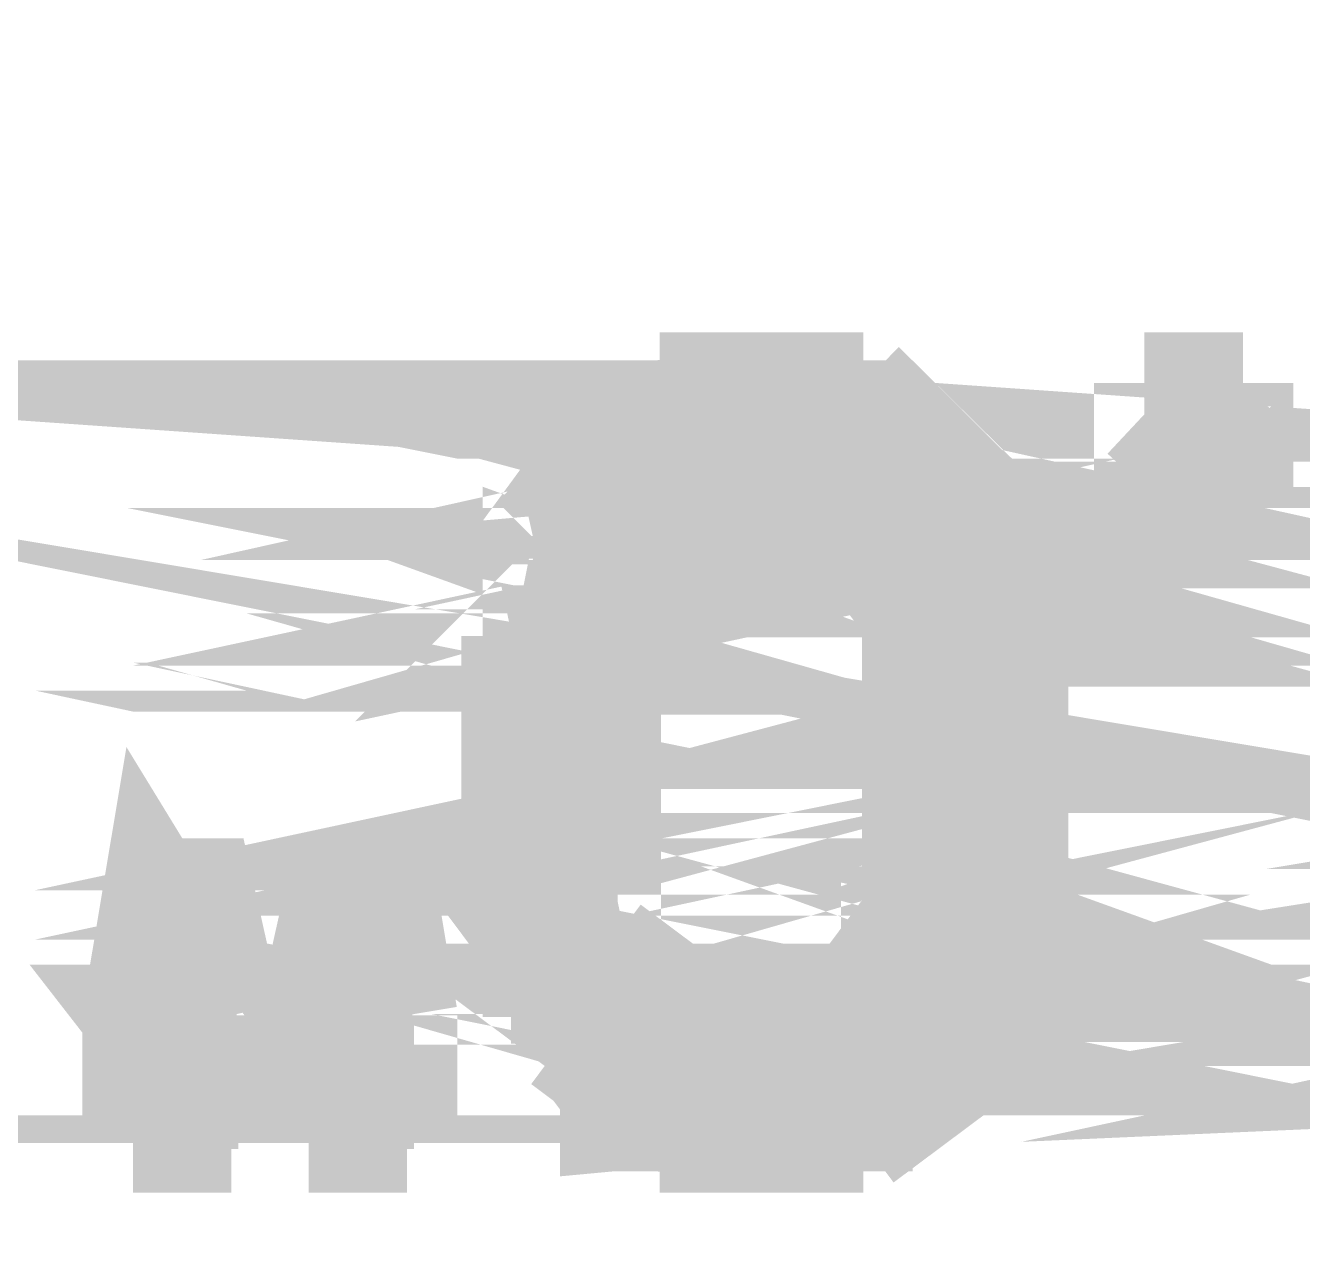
# Model space of a CAD drawing. Header units: inches. Extents: x -524 to 1067, y -71 to 1110.
# Drawn here: x 509.03 to 520.73, y 298.64 to 309.79 of the extents above; entities that cross this region are included whole.
import ezdxf

# ---------------------------------------------------------------- set-up
doc = ezdxf.new("R2010")
doc.units = ezdxf.units.IN
doc.header["$MEASUREMENT"] = 0
doc.layers.add('H', color=7, linetype='Continuous')
doc.layers.add('P', color=7, linetype='Continuous')

msp = doc.modelspace()

# ---------------------------------------------------------------- hatches: boundary and pattern name
at = {"layer": 'H', "linetype": 'Continuous'}
for points in [[(514.9075441942828, 306.2573150484989), (514.9075441942828, 306.4471066186703), (516.7726113550054, 306.4471066186703), (517.2251912531062, 305.9981765584572), (514.454964296182, 306.2573150484989), (514.9075441942828, 306.2573150484989)], [(519.2836998218881, 305.549246498244), (519.2836998218881, 306.4471066186703), (520.2509068621848, 306.4471066186703), (520.2509068621848, 305.549246498244), (519.2836998218881, 305.549246498244)], [(514.1994756440281, 305.7390380684155), (514.454964296182, 305.9981765584572), (514.454964296182, 306.2573150484989), (517.2251912531062, 305.9981765584572), (514.1994756440281, 305.7390380684155)], [(514.1994756440281, 305.7390380684155), (517.2251912531062, 305.9981765584572), (515.805404314709, 305.7390380684155), (514.1994756440281, 305.7390380684155)], [(515.805404314709, 305.7390380684155), (517.2251912531062, 305.9981765584572), (517.4149828232776, 305.7390380684155), (515.805404314709, 305.7390380684155)], [(513.9403371539863, 305.2901080082025), (513.9403371539863, 305.549246498244), (514.1994756440281, 305.7390380684155), (515.3564742544959, 305.7390380684155), (515.0973357644541, 305.549246498244), (514.9075441942828, 305.549246498244), (514.9075441942828, 305.2901080082025), (513.7468957459271, 305.0966666001432), (513.9403371539863, 305.2901080082025)], [(517.6741213133196, 305.0966666001432), (516.7726113550054, 305.2901080082025), (516.7726113550054, 305.549246498244), (516.5171227028516, 305.549246498244), (516.2579842128098, 305.7390380684155), (517.4149828232776, 305.7390380684155), (517.4149828232776, 305.549246498244), (517.6741213133196, 305.549246498244), (517.6741213133196, 305.0966666001432)], [(513.7468957459271, 304.8411779479894), (513.7468957459271, 305.0966666001432), (514.9075441942828, 305.2901080082025), (514.6484057042412, 305.0966666001432), (514.6484057042412, 304.8411779479894), (513.7468957459271, 304.8411779479894)], [(516.9660527630647, 304.5820394579476), (516.9660527630647, 305.0966666001432), (516.7726113550054, 305.2901080082025), (517.6741213133196, 305.0966666001432), (517.9332598033611, 305.0966666001432), (517.9332598033611, 304.1294595598467), (518.1230513735325, 303.9396679896753), (518.1230513735325, 302.3300894811066), (517.2251912531062, 302.0709509910649), (517.2251912531062, 304.3885980498884), (516.9660527630647, 304.5820394579476)], [(514.454964296182, 304.3885980498884), (513.7468957459271, 304.5820394579476), (513.7468957459271, 304.8411779479894), (514.6484057042412, 304.8411779479894), (514.454964296182, 304.5820394579476), (514.454964296182, 304.3885980498884)], [(513.4877572558853, 304.1294595598467), (513.7468957459271, 304.3885980498884), (513.7468957459271, 304.5820394579476), (514.454964296182, 304.3885980498884), (514.454964296182, 302.0709509910649), (513.4877572558853, 302.3300894811066), (513.4877572558853, 304.1294595598467)], [(513.4877572558853, 301.6220209308519), (513.4877572558853, 302.3300894811066), (514.454964296182, 302.0709509910649), (514.454964296182, 301.3628824408101), (514.6484057042412, 301.1037439507685), (514.6484057042412, 300.913952380597), (513.9403371539863, 300.6548138905554), (513.7468957459271, 300.913952380597), (513.7468957459271, 301.3628824408101), (513.4877572558853, 301.6220209308519)], [(516.9660527630647, 301.3628824408101), (517.2251912531062, 301.6220209308519), (517.2251912531062, 302.0709509910649), (518.1230513735325, 302.3300894811066), (518.1230513735325, 302.0709509910649), (517.9332598033611, 301.8118125010231), (517.9332598033611, 300.913952380597), (517.6741213133196, 300.6548138905554), (516.9660527630647, 300.913952380597), (516.9660527630647, 301.3628824408101)], [(510.0131115865941, 299.4941654421996), (510.0131115865941, 300.6548138905554), (510.2722500766358, 301.8118125010231), (510.7211801368487, 301.8118125010231), (510.9803186268905, 300.6548138905554), (510.9803186268905, 299.4941654421996), (510.0131115865941, 299.4941654421996)], [(511.6226900951629, 299.4941654421996), (511.6226900951629, 300.6548138905554), (511.8818285852046, 301.8118125010231), (512.3307586454177, 301.8118125010231), (512.5898971354593, 300.6548138905554), (512.5898971354593, 299.4941654421996), (511.6226900951629, 299.4941654421996)], [(513.9403371539863, 300.6548138905554), (514.6484057042412, 300.913952380597), (514.9075441942828, 300.6548138905554), (513.9403371539863, 300.6548138905554)], [(516.7726113550054, 300.6548138905554), (516.9660527630647, 300.913952380597), (517.6741213133196, 300.6548138905554), (516.7726113550054, 300.6548138905554)], [(514.1994756440281, 300.2058838303423), (513.9403371539863, 300.4613724824961), (513.9403371539863, 300.6548138905554), (514.9075441942828, 300.6548138905554), (514.9075441942828, 300.4613724824961), (515.0973357644541, 300.4613724824961), (515.0973357644541, 300.2058838303423), (514.1994756440281, 300.2058838303423)], [(516.7726113550054, 300.4613724824961), (516.7726113550054, 300.6548138905554), (517.6741213133196, 300.6548138905554), (517.6741213133196, 300.4613724824961), (517.4149828232776, 300.2058838303423), (516.2579842128098, 300.2058838303423), (516.5171227028516, 300.4613724824961), (516.7726113550054, 300.4613724824961)], [(514.454964296182, 299.9467453403007), (514.1994756440281, 300.2058838303423), (515.805404314709, 300.2058838303423), (514.454964296182, 299.9467453403007)], [(514.454964296182, 299.9467453403007), (515.805404314709, 300.2058838303423), (517.4149828232776, 300.2058838303423), (517.2251912531062, 299.9467453403007), (514.454964296182, 299.7533039322414), (514.454964296182, 299.9467453403007)], [(514.9075441942828, 299.4941654421996), (514.9075441942828, 299.7533039322414), (514.454964296182, 299.7533039322414), (517.2251912531062, 299.9467453403007), (517.2251912531062, 299.7533039322414), (516.9660527630647, 299.7533039322414), (516.7726113550054, 299.4941654421996), (514.9075441942828, 299.4941654421996)]]:
    msp.add_hatch(color=256, dxfattribs=at).paths.add_polyline_path(points)

# ---------------------------------------------------------------- linework, layer by layer
at = {"layer": 'P', "const_width": 0.927058823529412}
for points in [[(531.7734450743199, 300.4613724824961), (530.163866565751, 299.5598625241822), (532.0289337264737, 300.7205109725378)], [(531.5800036662606, 300.4613724824961), (530.163866565751, 299.5598625241822), (531.7734450743199, 300.4613724824961)], [(515.0973357644541, 306.5128037006526), (516.451425620869, 306.5128037006526), (514.8418471123005, 306.5128037006526)], [(514.8418471123005, 306.5128037006526), (515.0973357644541, 306.5128037006526)], [(516.451425620869, 306.5128037006526), (514.8418471123005, 306.5128037006526)], [(514.8418471123005, 306.5128037006526), (516.7069142730231, 306.5128037006526), (516.451425620869, 306.5128037006526)], [(514.8418471123005, 306.5128037006526), (516.7069142730231, 306.5128037006526)], [(516.7069142730231, 306.5128037006526), (514.8418471123005, 306.2573150484989)], [(514.8418471123005, 306.2573150484989), (514.8418471123005, 306.5128037006526)], [(516.7069142730231, 306.5128037006526), (514.8418471123005, 306.2573150484989)], [(514.8418471123005, 306.2573150484989), (516.9660527630647, 306.2573150484989), (516.7069142730231, 306.5128037006526)], [(516.2579842128098, 306.5128037006526), (515.0973357644541, 306.5128037006526)], [(515.0973357644541, 306.5128037006526), (515.3564742544959, 306.5128037006526)], [(516.2579842128098, 306.5128037006526), (515.0973357644541, 306.5128037006526)], [(515.0973357644541, 306.5128037006526), (516.451425620869, 306.5128037006526)], [(515.5499156625553, 306.5128037006526), (516.2579842128098, 306.5128037006526), (515.3564742544959, 306.5128037006526)], [(515.3564742544959, 306.5128037006526), (515.5499156625553, 306.5128037006526)], [(516.2579842128098, 306.5128037006526), (515.3564742544959, 306.5128037006526), (516.2579842128098, 306.5128037006526), (516.2579842128098, 306.5128037006526), (515.3564742544959, 306.5128037006526)], [(515.805404314709, 306.5128037006526), (515.9988457227682, 306.5128037006526), (515.805404314709, 306.5128037006526), (515.5499156625553, 306.5128037006526), (515.805404314709, 306.5128037006526)], [(515.9988457227682, 306.5128037006526), (515.5499156625553, 306.5128037006526), (516.2579842128098, 306.5128037006526), (515.9988457227682, 306.5128037006526)], [(516.451425620869, 306.5128037006526), (516.2579842128098, 306.5128037006526)], [(520.1852097802023, 306.5128037006526), (519.2836998218881, 305.5492464982441)], [(520.1852097802023, 306.5128037006526), (519.2836998218881, 305.5492464982441)], [(519.2836998218881, 305.5492464982441), (519.2836998218881, 306.5128037006526)], [(519.2836998218881, 306.5128037006526), (520.1852097802023, 306.5128037006526)], [(520.1852097802023, 306.5128037006526), (520.1852097802023, 305.5492464982441), (520.1852097802023, 306.5128037006526)], [(520.1852097802023, 306.5128037006526), (520.1852097802023, 306.5128037006526)], [(520.1852097802023, 305.5492464982441), (520.1852097802023, 306.5128037006526)], [(516.9660527630647, 306.2573150484989), (514.3892672141997, 306.2573150484989), (517.1594941711239, 306.0638736404396), (516.9660527630647, 306.2573150484989)], [(514.3892672141997, 306.2573150484989), (517.1594941711239, 306.0638736404396), (514.3892672141997, 306.2573150484989)], [(516.9660527630647, 306.2573150484989), (514.3892672141997, 306.2573150484989)], [(514.3892672141997, 306.2573150484989), (514.6484057042412, 306.2573150484989)], [(514.8418471123005, 306.2573150484989), (516.9660527630647, 306.2573150484989), (514.6484057042412, 306.2573150484989), (514.8418471123005, 306.2573150484989)], [(516.9660527630647, 306.2573150484989), (514.6484057042412, 306.2573150484989), (516.9660527630647, 306.2573150484989), (516.9660527630647, 306.2573150484989), (514.6484057042412, 306.2573150484989)], [(517.1594941711239, 306.0638736404396), (514.1994756440281, 305.804735150398), (514.3892672141997, 306.0638736404396)], [(517.1594941711239, 306.0638736404396), (514.1994756440281, 305.804735150398)], [(514.3892672141997, 306.0638736404396), (517.1594941711239, 306.0638736404396)], [(517.1594941711239, 306.0638736404396), (514.3892672141997, 306.0638736404396), (514.3892672141997, 306.0638736404396), (517.1594941711239, 306.0638736404396)], [(514.3892672141997, 306.0638736404396), (517.1594941711239, 306.0638736404396)], [(514.3892672141997, 306.0638736404396), (517.1594941711239, 306.0638736404396)], [(517.1594941711239, 306.0638736404396), (515.805404314709, 305.804735150398)], [(515.805404314709, 305.804735150398), (517.4149828232776, 305.804735150398), (517.1594941711239, 306.0638736404396)], [(515.805404314709, 305.804735150398), (517.1594941711239, 306.0638736404396)], [(517.1594941711239, 306.0638736404396), (517.1594941711239, 306.0638736404396)], [(515.3564742544959, 305.804735150398), (514.1994756440281, 305.804735150398), (515.0973357644541, 305.5492464982441)], [(514.1994756440281, 305.804735150398), (515.0973357644541, 305.5492464982441), (513.9403371539863, 305.5492464982441)], [(516.2579842128098, 305.804735150398), (517.4149828232776, 305.5492464982441), (516.451425620869, 305.5492464982441)], [(513.9403371539863, 305.5492464982441), (514.1994756440281, 305.804735150398)], [(515.3564742544959, 305.804735150398), (514.1994756440281, 305.804735150398)], [(514.1994756440281, 305.804735150398), (515.3564742544959, 305.804735150398)], [(515.3564742544959, 305.804735150398), (514.1994756440281, 305.804735150398), (515.5499156625553, 305.804735150398), (515.3564742544959, 305.804735150398)], [(514.1994756440281, 305.804735150398), (515.5499156625553, 305.804735150398), (514.1994756440281, 305.804735150398), (514.1994756440281, 305.804735150398), (515.5499156625553, 305.804735150398)], [(514.1994756440281, 305.804735150398), (515.805404314709, 305.804735150398), (515.5499156625553, 305.804735150398)], [(514.1994756440281, 305.804735150398), (515.805404314709, 305.804735150398)], [(515.0973357644541, 305.5492464982441), (515.3564742544959, 305.804735150398)], [(515.805404314709, 305.804735150398), (517.4149828232776, 305.804735150398)], [(517.4149828232776, 305.804735150398), (515.805404314709, 305.804735150398)], [(515.805404314709, 305.804735150398), (517.4149828232776, 305.804735150398)], [(517.4149828232776, 305.804735150398), (515.805404314709, 305.804735150398)], [(515.805404314709, 305.804735150398), (515.805404314709, 305.804735150398)], [(515.9988457227682, 305.804735150398), (517.4149828232776, 305.804735150398)], [(517.4149828232776, 305.804735150398), (515.9988457227682, 305.804735150398)], [(515.9988457227682, 305.804735150398), (517.4149828232776, 305.804735150398), (517.4149828232776, 305.804735150398)], [(517.4149828232776, 305.804735150398), (515.9988457227682, 305.804735150398)], [(516.2579842128098, 305.804735150398), (517.4149828232776, 305.804735150398)], [(517.4149828232776, 305.804735150398), (516.2579842128098, 305.804735150398), (516.2579842128098, 305.804735150398), (517.4149828232776, 305.804735150398)], [(516.2579842128098, 305.804735150398), (517.4149828232776, 305.5492464982441), (517.4149828232776, 305.804735150398)], [(516.451425620869, 305.5492464982441), (516.2579842128098, 305.804735150398)], [(532.222375134533, 300.7205109725378), (531.0653765240652, 300.9139523805971), (532.0289337264737, 300.7205109725378), (532.222375134533, 300.7205109725378)], [(517.6741213133196, 305.5492464982441), (516.7069142730231, 305.5492464982441), (517.6741213133196, 305.3558050901848)], [(516.7069142730231, 305.5492464982441), (517.6741213133196, 305.3558050901848), (516.7069142730231, 305.3558050901848)], [(515.0973357644541, 305.5492464982441), (513.9403371539863, 305.5492464982441)], [(513.9403371539863, 305.5492464982441), (514.8418471123005, 305.5492464982441)], [(513.9403371539863, 305.5492464982441), (514.8418471123005, 305.5492464982441)], [(514.8418471123005, 305.5492464982441), (513.9403371539863, 305.3558050901848)], [(513.9403371539863, 305.3558050901848), (513.9403371539863, 305.5492464982441)], [(514.8418471123005, 305.5492464982441), (513.9403371539863, 305.3558050901848)], [(513.9403371539863, 305.3558050901848), (514.8418471123005, 305.3558050901848), (514.8418471123005, 305.5492464982441)], [(514.8418471123005, 305.5492464982441), (515.0973357644541, 305.5492464982441)], [(517.4149828232776, 305.5492464982441), (516.451425620869, 305.5492464982441), (517.6741213133196, 305.5492464982441), (517.4149828232776, 305.5492464982441)], [(516.451425620869, 305.5492464982441), (517.6741213133196, 305.5492464982441), (516.7069142730231, 305.5492464982441), (516.451425620869, 305.5492464982441)], [(516.7069142730231, 305.3558050901848), (516.7069142730231, 305.5492464982441)], [(517.6741213133196, 305.3558050901848), (517.6741213133196, 305.5492464982441)], [(519.2836998218881, 305.5492464982441), (520.1852097802023, 305.5492464982441)], [(513.9403371539863, 305.3558050901848), (514.8418471123005, 305.3558050901848), (513.6811986639445, 305.0966666001432)], [(517.6741213133196, 305.3558050901848), (516.7069142730231, 305.3558050901848), (517.6741213133196, 305.0966666001432), (517.6741213133196, 305.3558050901848)], [(514.8418471123005, 305.3558050901848), (514.6484057042412, 305.0966666001432), (513.6811986639445, 305.0966666001432)], [(513.6811986639445, 305.0966666001432), (514.8418471123005, 305.3558050901848)], [(513.6811986639445, 305.0966666001432), (513.9403371539863, 305.3558050901848)], [(514.8418471123005, 305.3558050901848), (513.6811986639445, 305.0966666001432), (514.8418471123005, 305.3558050901848)], [(516.7069142730231, 305.3558050901848), (516.9660527630647, 305.0966666001432), (517.6741213133196, 305.0966666001432), (516.7069142730231, 305.3558050901848)], [(514.8418471123005, 305.3558050901848), (514.8418471123005, 305.3558050901848)], [(516.7069142730231, 305.3558050901848), (517.6741213133196, 305.0966666001432), (516.7069142730231, 305.3558050901848), (516.7069142730231, 305.3558050901848)], [(513.6811986639445, 305.0966666001432), (514.6484057042412, 304.9032251920839), (513.6811986639445, 304.9032251920839)], [(517.8675627213788, 305.0966666001432), (516.9660527630647, 304.9032251920839), (517.8675627213788, 304.9032251920839)], [(514.6484057042412, 305.0966666001432), (513.6811986639445, 305.0966666001432), (514.6484057042412, 305.0966666001432), (514.6484057042412, 305.0966666001432), (513.6811986639445, 305.0966666001432), (514.6484057042412, 305.0966666001432)], [(513.6811986639445, 305.0966666001432), (513.6811986639445, 305.0966666001432), (514.6484057042412, 305.0966666001432)], [(513.6811986639445, 305.0966666001432), (514.6484057042412, 304.9032251920839)], [(513.6811986639445, 304.9032251920839), (513.6811986639445, 305.0966666001432)], [(516.9660527630647, 305.0966666001432), (517.8675627213788, 305.0966666001432), (516.9660527630647, 304.9032251920839)], [(514.6484057042412, 304.9032251920839), (514.6484057042412, 305.0966666001432)], [(516.9660527630647, 305.0966666001432), (517.6741213133196, 305.0966666001432), (516.9660527630647, 305.0966666001432), (516.9660527630647, 305.0966666001432), (517.6741213133196, 305.0966666001432)], [(516.9660527630647, 305.0966666001432), (517.8675627213788, 305.0966666001432), (517.6741213133196, 305.0966666001432)], [(516.9660527630647, 304.9032251920839), (516.9660527630647, 305.0966666001432)], [(517.8675627213788, 304.9032251920839), (517.8675627213788, 305.0966666001432)], [(552.1796887056305, 300.2679310744369), (550.5701101970619, 300.012442422283), (551.9242000534771, 300.2679310744369), (552.1796887056305, 300.2679310744369)], [(513.6811986639445, 304.9032251920839), (514.3892672141997, 304.6477365399301), (513.6811986639445, 304.6477365399301), (513.6811986639445, 304.9032251920839)], [(514.6484057042412, 304.9032251920839), (513.6811986639445, 304.9032251920839), (514.6484057042412, 304.9032251920839), (513.6811986639445, 304.9032251920839)], [(513.6811986639445, 304.9032251920839), (514.3892672141997, 304.6477365399301), (514.6484057042412, 304.9032251920839)], [(514.6484057042412, 304.9032251920839), (513.6811986639445, 304.9032251920839), (513.6811986639445, 304.9032251920839), (514.6484057042412, 304.9032251920839)], [(516.9660527630647, 304.9032251920839), (517.8675627213788, 304.6477365399301), (516.9660527630647, 304.6477365399301)], [(516.9660527630647, 304.9032251920839), (517.8675627213788, 304.9032251920839), (516.9660527630647, 304.9032251920839), (516.9660527630647, 304.9032251920839), (517.8675627213788, 304.9032251920839)], [(516.9660527630647, 304.9032251920839), (517.8675627213788, 304.6477365399301)], [(516.9660527630647, 304.6477365399301), (516.9660527630647, 304.9032251920839)], [(517.8675627213788, 304.6477365399301), (517.8675627213788, 304.9032251920839)], [(513.6811986639445, 304.6477365399301), (514.3892672141997, 304.3885980498884), (513.6811986639445, 304.6477365399301)], [(514.3892672141997, 304.6477365399301), (513.6811986639445, 304.6477365399301)], [(513.6811986639445, 304.6477365399301), (514.3892672141997, 304.3885980498884)], [(517.8675627213788, 304.6477365399301), (516.9660527630647, 304.6477365399301), (517.8675627213788, 304.3885980498884)], [(514.3892672141997, 304.3885980498884), (514.3892672141997, 304.6477365399301)], [(516.9660527630647, 304.6477365399301), (517.8675627213788, 304.3885980498884), (517.1594941711239, 304.3885980498884), (516.9660527630647, 304.6477365399301)], [(517.8675627213788, 304.3885980498884), (517.8675627213788, 304.6477365399301)], [(513.6811986639445, 304.3885980498884), (514.3892672141997, 304.3885980498884), (513.4877572558853, 304.1951566418292), (513.6811986639445, 304.3885980498884)], [(514.3892672141997, 304.3885980498884), (513.4877572558853, 304.1951566418292)], [(517.8675627213788, 304.3885980498884), (517.1594941711239, 304.3885980498884), (517.8675627213788, 304.1951566418292), (517.8675627213788, 304.3885980498884)], [(514.3892672141997, 304.1951566418292), (514.3892672141997, 304.3885980498884)], [(517.1594941711239, 304.3885980498884), (517.8675627213788, 304.1951566418292), (517.1594941711239, 304.1951566418292), (517.1594941711239, 304.3885980498884)], [(513.4877572558853, 304.1951566418292), (514.3892672141997, 303.9396679896754), (513.4877572558853, 303.9396679896754)], [(513.4877572558853, 304.1951566418292), (514.3892672141997, 304.1951566418292)], [(513.4877572558853, 304.1951566418292), (514.3892672141997, 304.1951566418292)], [(514.3892672141997, 304.1951566418292), (513.4877572558853, 304.1951566418292), (513.4877572558853, 304.1951566418292), (514.3892672141997, 304.1951566418292)], [(513.4877572558853, 304.1951566418292), (514.3892672141997, 303.9396679896754)], [(513.4877572558853, 303.9396679896754), (513.4877572558853, 304.1951566418292)], [(514.3892672141997, 303.9396679896754), (514.3892672141997, 304.1951566418292)], [(517.8675627213788, 304.1951566418292), (517.1594941711239, 304.1951566418292), (517.8675627213788, 304.1951566418292), (517.8675627213788, 304.1951566418292), (517.1594941711239, 304.1951566418292)], [(517.8675627213788, 304.1951566418292), (517.1594941711239, 303.9396679896754), (517.1594941711239, 304.1951566418292)], [(517.8675627213788, 304.1951566418292), (517.1594941711239, 303.9396679896754)], [(518.1230513735325, 303.9396679896754), (517.8675627213788, 304.1951566418292)], [(514.3892672141997, 303.9396679896754), (513.4877572558853, 303.6805294996336), (514.3892672141997, 303.4870880915744)], [(514.3892672141997, 303.9396679896754), (513.4877572558853, 303.9396679896754)], [(513.4877572558853, 303.9396679896754), (514.3892672141997, 303.9396679896754)], [(513.4877572558853, 303.9396679896754), (514.3892672141997, 303.9396679896754)], [(514.3892672141997, 303.9396679896754), (513.4877572558853, 303.6805294996336)], [(513.4877572558853, 303.6805294996336), (513.4877572558853, 303.9396679896754)], [(514.3892672141997, 303.9396679896754), (514.3892672141997, 303.9396679896754)], [(514.3892672141997, 303.4870880915744), (514.3892672141997, 303.9396679896754)], [(517.1594941711239, 303.9396679896754), (518.1230513735325, 303.9396679896754)], [(517.1594941711239, 303.9396679896754), (518.1230513735325, 303.9396679896754)], [(518.1230513735325, 303.9396679896754), (517.1594941711239, 303.6805294996336), (517.1594941711239, 303.9396679896754)], [(518.1230513735325, 303.9396679896754), (517.1594941711239, 303.6805294996336)], [(518.1230513735325, 303.6805294996336), (518.1230513735325, 303.9396679896754)], [(513.4877572558853, 303.6805294996336), (514.3892672141997, 303.4870880915744), (513.4877572558853, 303.4870880915744)], [(513.4877572558853, 303.4870880915744), (513.4877572558853, 303.6805294996336)], [(517.1594941711239, 303.6805294996336), (518.1230513735325, 303.6805294996336)], [(517.1594941711239, 303.6805294996336), (518.1230513735325, 303.6805294996336)], [(518.1230513735325, 303.6805294996336), (517.1594941711239, 303.4870880915744), (517.1594941711239, 303.6805294996336)], [(518.1230513735325, 303.6805294996336), (517.1594941711239, 303.4870880915744)], [(517.1594941711239, 303.4870880915744), (518.1230513735325, 303.4870880915744), (518.1230513735325, 303.6805294996336)], [(514.3892672141997, 303.4870880915744), (513.4877572558853, 303.4870880915744), (514.3892672141997, 303.2315994394206)], [(513.4877572558853, 303.4870880915744), (514.3892672141997, 303.2315994394206), (513.4877572558853, 303.2315994394206), (513.4877572558853, 303.4870880915744)], [(514.3892672141997, 303.2315994394206), (514.3892672141997, 303.4870880915744)], [(518.1230513735325, 303.4870880915744), (517.1594941711239, 303.2315994394206), (518.1230513735325, 303.0381580313613)], [(517.1594941711239, 303.4870880915744), (518.1230513735325, 303.4870880915744)], [(518.1230513735325, 303.4870880915744), (517.1594941711239, 303.2315994394206)], [(517.1594941711239, 303.2315994394206), (517.1594941711239, 303.4870880915744)], [(518.1230513735325, 303.0381580313613), (518.1230513735325, 303.4870880915744)], [(514.3892672141997, 303.2315994394206), (513.4877572558853, 303.2315994394206), (514.3892672141997, 303.0381580313613)], [(513.4877572558853, 303.2315994394206), (514.3892672141997, 303.0381580313613), (513.4877572558853, 303.0381580313613)], [(513.4877572558853, 303.0381580313613), (513.4877572558853, 303.2315994394206)], [(517.1594941711239, 303.2315994394206), (518.1230513735325, 303.0381580313613), (517.1594941711239, 303.0381580313613), (517.1594941711239, 303.2315994394206)], [(514.3892672141997, 303.0381580313613), (514.3892672141997, 303.2315994394206)], [(514.3892672141997, 303.0381580313613), (513.4877572558853, 303.0381580313613), (514.3892672141997, 303.0381580313613), (514.3892672141997, 303.0381580313613), (513.4877572558853, 303.0381580313613)], [(514.3892672141997, 303.0381580313613), (513.4877572558853, 302.7790195413196)], [(513.4877572558853, 302.7790195413196), (513.4877572558853, 303.0381580313613)], [(514.3892672141997, 303.0381580313613), (513.4877572558853, 302.7790195413196)], [(513.4877572558853, 302.7790195413196), (514.3892672141997, 302.7790195413196), (514.3892672141997, 303.0381580313613)], [(518.1230513735325, 303.0381580313613), (517.1594941711239, 303.0381580313613), (518.1230513735325, 303.0381580313613), (518.1230513735325, 303.0381580313613), (517.1594941711239, 303.0381580313613)], [(518.1230513735325, 303.0381580313613), (517.1594941711239, 302.7790195413196), (517.1594941711239, 303.0381580313613)], [(518.1230513735325, 303.0381580313613), (517.1594941711239, 302.7790195413196)], [(518.1230513735325, 302.7790195413196), (518.1230513735325, 303.0381580313613)], [(513.4877572558853, 302.7790195413196), (514.3892672141997, 302.7790195413196)], [(514.3892672141997, 302.7790195413196), (513.4877572558853, 302.5235308891659)], [(513.4877572558853, 302.5235308891659), (513.4877572558853, 302.7790195413196)], [(514.3892672141997, 302.7790195413196), (513.4877572558853, 302.5235308891659)], [(513.4877572558853, 302.5235308891659), (514.3892672141997, 302.5235308891659), (514.3892672141997, 302.7790195413196)], [(517.1594941711239, 302.7790195413196), (518.1230513735325, 302.7790195413196)], [(517.1594941711239, 302.7790195413196), (518.1230513735325, 302.7790195413196)], [(518.1230513735325, 302.7790195413196), (517.1594941711239, 302.5235308891659), (517.1594941711239, 302.7790195413196)], [(518.1230513735325, 302.7790195413196), (517.1594941711239, 302.5235308891659)], [(517.1594941711239, 302.5235308891659), (518.1230513735325, 302.5235308891659), (518.1230513735325, 302.7790195413196)], [(510.9146215449082, 300.7205109725378), (510.2065529946533, 301.8775095830057), (510.0131115865941, 300.7205109725378)], [(514.3892672141997, 302.5235308891659), (513.4877572558853, 302.3300894811066), (514.3892672141997, 302.3300894811066), (514.3892672141997, 302.5235308891659)], [(518.1230513735325, 302.5235308891659), (517.1594941711239, 302.3300894811066), (518.1230513735325, 302.3300894811066), (518.1230513735325, 302.5235308891659)], [(513.4877572558853, 302.5235308891659), (514.3892672141997, 302.5235308891659)], [(514.3892672141997, 302.5235308891659), (513.4877572558853, 302.3300894811066), (513.4877572558853, 302.5235308891659)], [(517.1594941711239, 302.5235308891659), (518.1230513735325, 302.5235308891659)], [(518.1230513735325, 302.5235308891659), (517.1594941711239, 302.3300894811066), (517.1594941711239, 302.5235308891659)], [(525.0759925500031, 302.5235308891659), (525.977502508317, 302.5235308891659), (524.8205038978492, 302.3300894811066)], [(513.4877572558853, 302.3300894811066), (514.3892672141997, 302.0709509910649), (513.4877572558853, 302.3300894811066)], [(513.4877572558853, 302.3300894811066), (514.3892672141997, 302.3300894811066), (513.4877572558853, 302.3300894811066), (513.4877572558853, 302.3300894811066), (514.3892672141997, 302.3300894811066)], [(513.4877572558853, 302.3300894811066), (514.3892672141997, 302.0709509910649)], [(514.3892672141997, 302.0709509910649), (514.3892672141997, 302.3300894811066)], [(517.1594941711239, 302.3300894811066), (518.1230513735325, 302.3300894811066), (517.1594941711239, 302.0709509910649)], [(518.1230513735325, 302.3300894811066), (517.1594941711239, 302.0709509910649), (518.1230513735325, 302.3300894811066)], [(517.1594941711239, 302.0709509910649), (517.1594941711239, 302.3300894811066)], [(514.3892672141997, 302.0709509910649), (513.4877572558853, 301.8775095830057), (514.3892672141997, 301.8775095830057)], [(513.4877572558853, 302.0709509910649), (514.3892672141997, 302.0709509910649)], [(514.3892672141997, 302.0709509910649), (513.4877572558853, 301.8775095830057)], [(513.4877572558853, 301.8775095830057), (513.4877572558853, 302.0709509910649)], [(514.3892672141997, 301.8775095830057), (514.3892672141997, 302.0709509910649)], [(517.1594941711239, 302.0709509910649), (517.8675627213788, 301.8775095830057), (517.1594941711239, 301.8775095830057), (517.1594941711239, 302.0709509910649)], [(518.1230513735325, 302.0709509910649), (517.1594941711239, 302.0709509910649)], [(517.1594941711239, 302.0709509910649), (517.8675627213788, 301.8775095830057), (518.1230513735325, 302.0709509910649)], [(525.7877109381457, 302.0709509910649), (524.5613654078077, 301.8775095830057), (525.5285724481041, 301.8775095830057)], [(510.9146215449082, 300.7205109725378), (510.2065529946533, 301.8775095830057)], [(510.2065529946533, 301.8775095830057), (510.6554830548664, 301.8775095830057), (510.9146215449082, 300.7205109725378)], [(514.3892672141997, 301.8775095830057), (513.4877572558853, 301.6220209308519), (514.3892672141997, 301.6220209308519)], [(513.4877572558853, 301.8775095830057), (514.3892672141997, 301.8775095830057), (513.4877572558853, 301.6220209308519)], [(511.8818285852046, 301.8775095830057), (511.6226900951629, 300.7205109725378)], [(512.524200053477, 300.7205109725378), (511.8818285852046, 301.8775095830057)], [(512.524200053477, 300.7205109725378), (511.8818285852046, 301.8775095830057)], [(511.8818285852046, 301.8775095830057), (512.3307586454177, 301.8775095830057)], [(512.3307586454177, 301.8775095830057), (512.524200053477, 300.7205109725378)], [(513.4877572558853, 301.6220209308519), (513.4877572558853, 301.8775095830057)], [(514.3892672141997, 301.6220209308519), (514.3892672141997, 301.8775095830057)], [(517.1594941711239, 301.8775095830057), (517.8675627213788, 301.6220209308519), (517.1594941711239, 301.6220209308519), (517.1594941711239, 301.8775095830057)], [(517.8675627213788, 301.8775095830057), (517.1594941711239, 301.8775095830057)], [(517.1594941711239, 301.8775095830057), (517.8675627213788, 301.6220209308519)], [(517.8675627213788, 301.6220209308519), (517.8675627213788, 301.8775095830057)], [(517.8675627213788, 301.6220209308519), (516.9660527630647, 301.3628824408102), (517.1594941711239, 301.6220209308519)], [(514.3892672141997, 301.6220209308519), (513.6811986639445, 301.3628824408102), (514.3892672141997, 301.3628824408102)], [(513.4877572558853, 301.6220209308519), (514.3892672141997, 301.6220209308519), (513.6811986639445, 301.3628824408102), (513.4877572558853, 301.6220209308519)], [(517.8675627213788, 301.6220209308519), (516.9660527630647, 301.3628824408102), (517.8675627213788, 301.3628824408102)], [(514.3892672141997, 301.3628824408102), (514.3892672141997, 301.6220209308519)], [(517.8675627213788, 301.6220209308519), (517.1594941711239, 301.6220209308519)], [(517.1594941711239, 301.6220209308519), (517.8675627213788, 301.6220209308519)], [(517.1594941711239, 301.6220209308519), (517.8675627213788, 301.6220209308519)], [(517.8675627213788, 301.6220209308519), (517.8675627213788, 301.6220209308519)], [(517.8675627213788, 301.3628824408102), (517.8675627213788, 301.6220209308519)], [(513.6811986639445, 301.3628824408102), (514.6484057042412, 301.1694410327509), (514.3892672141997, 301.3628824408102)], [(513.6811986639445, 301.3628824408102), (514.6484057042412, 301.1694410327509), (513.6811986639445, 301.1694410327509), (513.6811986639445, 301.3628824408102)], [(513.6811986639445, 301.3628824408102), (514.3892672141997, 301.3628824408102)], [(514.3892672141997, 301.3628824408102), (513.6811986639445, 301.3628824408102)], [(513.6811986639445, 301.3628824408102), (513.6811986639445, 301.3628824408102)], [(514.3892672141997, 301.3628824408102), (513.6811986639445, 301.3628824408102)], [(516.9660527630647, 301.3628824408102), (517.8675627213788, 301.1694410327509), (516.9660527630647, 301.1694410327509), (516.9660527630647, 301.3628824408102)], [(516.9660527630647, 301.3628824408102), (517.8675627213788, 301.3628824408102), (516.9660527630647, 301.3628824408102), (516.9660527630647, 301.3628824408102), (517.8675627213788, 301.3628824408102)], [(516.9660527630647, 301.3628824408102), (517.8675627213788, 301.1694410327509)], [(517.8675627213788, 301.1694410327509), (517.8675627213788, 301.3628824408102)], [(514.6484057042412, 301.1694410327509), (513.6811986639445, 301.1694410327509)], [(513.6811986639445, 301.1694410327509), (514.6484057042412, 301.1694410327509)], [(513.6811986639445, 301.1694410327509), (514.6484057042412, 301.1694410327509)], [(514.6484057042412, 301.1694410327509), (513.6811986639445, 300.9139523805971)], [(513.6811986639445, 300.9139523805971), (513.6811986639445, 301.1694410327509)], [(514.6484057042412, 301.1694410327509), (513.6811986639445, 300.9139523805971)], [(513.6811986639445, 300.9139523805971), (514.6484057042412, 300.9139523805971), (514.6484057042412, 301.1694410327509)], [(514.6484057042412, 301.1694410327509), (514.6484057042412, 301.1694410327509)], [(517.8675627213788, 301.1694410327509), (516.9660527630647, 301.1694410327509)], [(516.9660527630647, 301.1694410327509), (517.8675627213788, 301.1694410327509)], [(516.9660527630647, 301.1694410327509), (517.8675627213788, 301.1694410327509)], [(517.8675627213788, 301.1694410327509), (516.9660527630647, 300.9139523805971)], [(516.9660527630647, 300.9139523805971), (516.9660527630647, 301.1694410327509)], [(517.8675627213788, 301.1694410327509), (516.9660527630647, 300.9139523805971)], [(516.9660527630647, 300.9139523805971), (517.8675627213788, 300.9139523805971), (517.8675627213788, 301.1694410327509)], [(517.8675627213788, 301.1694410327509), (517.8675627213788, 301.1694410327509)], [(525.2694339580626, 301.1694410327509), (524.1124353475946, 301.1694410327509), (525.0759925500031, 300.9139523805971), (525.2694339580626, 301.1694410327509)], [(526.430082406418, 295.1180098145943), (525.0759925500031, 295.377148304636), (526.2366409983588, 295.1180098145943)], [(513.6811986639445, 300.9139523805971), (514.6484057042412, 300.9139523805971), (513.9403371539863, 300.7205109725378), (513.6811986639445, 300.9139523805971)], [(513.9403371539863, 300.7205109725378), (514.6484057042412, 300.9139523805971)], [(514.6484057042412, 300.9139523805971), (513.9403371539863, 300.7205109725378), (514.6484057042412, 300.9139523805971)], [(514.6484057042412, 300.9139523805971), (514.8418471123005, 300.7205109725378)], [(514.6484057042412, 300.9139523805971), (514.6484057042412, 300.9139523805971)], [(516.9660527630647, 300.9139523805971), (516.7069142730231, 300.7205109725378)], [(517.6741213133196, 300.7205109725378), (516.9660527630647, 300.9139523805971)], [(516.9660527630647, 300.9139523805971), (517.8675627213788, 300.9139523805971)], [(517.8675627213788, 300.9139523805971), (516.9660527630647, 300.9139523805971), (516.9660527630647, 300.9139523805971), (517.8675627213788, 300.9139523805971)], [(516.9660527630647, 300.9139523805971), (517.6741213133196, 300.7205109725378), (517.8675627213788, 300.9139523805971)], [(525.0759925500031, 300.9139523805971), (523.9189939395353, 300.7205109725378), (524.8205038978492, 300.7205109725378)], [(510.9146215449082, 299.5598625241822), (510.0131115865941, 300.7205109725378), (510.9146215449082, 300.7205109725378)], [(510.9146215449082, 299.5598625241822), (510.0131115865941, 300.7205109725378)], [(510.0131115865941, 300.7205109725378), (510.0131115865941, 299.5598625241822)], [(510.0131115865941, 300.7205109725378), (510.9146215449082, 300.7205109725378)], [(510.9146215449082, 300.7205109725378), (510.9146215449082, 299.5598625241822)], [(514.8418471123005, 300.4613724824961), (513.9403371539863, 300.7205109725378), (514.8418471123005, 300.7205109725378), (514.8418471123005, 300.4613724824961)], [(512.524200053477, 299.5598625241822), (511.6226900951629, 300.7205109725378), (512.524200053477, 300.7205109725378)], [(512.524200053477, 299.5598625241822), (511.6226900951629, 300.7205109725378)], [(511.6226900951629, 300.7205109725378), (511.6226900951629, 299.5598625241822)], [(511.6226900951629, 300.7205109725378), (512.524200053477, 300.7205109725378)], [(512.524200053477, 300.7205109725378), (512.524200053477, 299.5598625241822)], [(514.8418471123005, 300.4613724824961), (513.9403371539863, 300.7205109725378)], [(513.9403371539863, 300.7205109725378), (513.9403371539863, 300.4613724824961)], [(513.9403371539863, 300.7205109725378), (514.8418471123005, 300.7205109725378), (514.8418471123005, 300.7205109725378), (513.9403371539863, 300.7205109725378)], [(514.8418471123005, 300.7205109725378), (513.9403371539863, 300.7205109725378)], [(514.8418471123005, 300.7205109725378), (513.9403371539863, 300.7205109725378), (513.9403371539863, 300.7205109725378), (514.8418471123005, 300.7205109725378)], [(516.7069142730231, 300.7205109725378), (517.6741213133196, 300.7205109725378), (516.7069142730231, 300.7205109725378), (517.6741213133196, 300.7205109725378), (516.7069142730231, 300.4613724824961), (516.7069142730231, 300.7205109725378)], [(517.6741213133196, 300.7205109725378), (516.7069142730231, 300.4613724824961)], [(516.7069142730231, 300.7205109725378), (517.6741213133196, 300.7205109725378)], [(516.7069142730231, 300.7205109725378), (517.6741213133196, 300.7205109725378), (517.6741213133196, 300.7205109725378), (516.7069142730231, 300.7205109725378)], [(517.6741213133196, 300.4613724824961), (517.6741213133196, 300.7205109725378)], [(516.451425620869, 300.4613724824961), (517.4149828232776, 300.2679310744369), (516.2579842128098, 300.2679310744369), (516.451425620869, 300.4613724824961)], [(515.0973357644541, 300.4613724824961), (513.9403371539863, 300.4613724824961)], [(513.9403371539863, 300.4613724824961), (514.1994756440281, 300.2679310744369)], [(515.0973357644541, 300.4613724824961), (513.9403371539863, 300.4613724824961), (514.8418471123005, 300.4613724824961), (515.0973357644541, 300.4613724824961)], [(513.9403371539863, 300.4613724824961), (514.8418471123005, 300.4613724824961)], [(514.1994756440281, 300.2679310744369), (515.0973357644541, 300.4613724824961)], [(514.1994756440281, 300.2679310744369), (515.0973357644541, 300.4613724824961)], [(515.0973357644541, 300.4613724824961), (515.0973357644541, 300.2679310744369)], [(516.7069142730231, 300.4613724824961), (517.6741213133196, 300.4613724824961), (516.451425620869, 300.4613724824961), (516.7069142730231, 300.4613724824961)], [(517.6741213133196, 300.4613724824961), (516.451425620869, 300.4613724824961)], [(516.451425620869, 300.4613724824961), (517.4149828232776, 300.2679310744369), (517.6741213133196, 300.4613724824961)], [(516.7069142730231, 300.4613724824961), (517.6741213133196, 300.4613724824961)], [(528.0396609149868, 300.4613724824961), (523.6598554494935, 300.2679310744369), (524.5613654078077, 300.4613724824961)], [(517.4149828232776, 300.2679310744369), (514.3892672141997, 300.012442422283), (517.1594941711239, 300.012442422283), (517.4149828232776, 300.2679310744369)], [(515.805404314709, 300.2679310744369), (517.4149828232776, 300.2679310744369), (514.3892672141997, 300.012442422283)], [(515.3564742544959, 300.2679310744369), (514.1994756440281, 300.2679310744369)], [(514.1994756440281, 300.2679310744369), (515.3564742544959, 300.2679310744369)], [(515.5499156625553, 300.2679310744369), (514.1994756440281, 300.2679310744369), (515.805404314709, 300.2679310744369), (515.5499156625553, 300.2679310744369)], [(514.1994756440281, 300.2679310744369), (515.805404314709, 300.2679310744369)], [(514.3892672141997, 300.012442422283), (514.1994756440281, 300.2679310744369)], [(515.3564742544959, 300.2679310744369), (514.1994756440281, 300.2679310744369), (515.0973357644541, 300.2679310744369)], [(514.1994756440281, 300.2679310744369), (515.0973357644541, 300.2679310744369), (514.1994756440281, 300.2679310744369), (514.1994756440281, 300.2679310744369), (515.0973357644541, 300.2679310744369)], [(514.3892672141997, 300.012442422283), (515.805404314709, 300.2679310744369)], [(515.805404314709, 300.2679310744369), (514.3892672141997, 300.012442422283)], [(515.805404314709, 300.2679310744369), (514.3892672141997, 300.012442422283), (515.805404314709, 300.2679310744369)], [(515.0973357644541, 300.2679310744369), (515.3564742544959, 300.2679310744369)], [(515.805404314709, 300.2679310744369), (517.4149828232776, 300.2679310744369)], [(515.9988457227682, 300.2679310744369), (515.805404314709, 300.2679310744369)], [(515.805404314709, 300.2679310744369), (515.805404314709, 300.2679310744369)], [(517.4149828232776, 300.2679310744369), (515.9988457227682, 300.2679310744369)], [(517.4149828232776, 300.2679310744369), (515.9988457227682, 300.2679310744369), (516.2579842128098, 300.2679310744369), (517.4149828232776, 300.2679310744369)], [(517.4149828232776, 300.2679310744369), (516.2579842128098, 300.2679310744369)], [(516.2579842128098, 300.2679310744369), (517.4149828232776, 300.2679310744369)], [(516.2579842128098, 300.2679310744369), (517.4149828232776, 300.2679310744369)], [(517.4149828232776, 300.2679310744369), (516.2579842128098, 300.2679310744369), (516.2579842128098, 300.2679310744369)], [(517.4149828232776, 300.2679310744369), (517.4149828232776, 300.2679310744369)], [(517.1594941711239, 300.012442422283), (514.3892672141997, 299.7533039322415)], [(514.3892672141997, 300.012442422283), (517.1594941711239, 300.012442422283)], [(517.1594941711239, 300.012442422283), (514.3892672141997, 299.7533039322415), (514.3892672141997, 300.012442422283)], [(517.1594941711239, 299.7533039322415), (517.1594941711239, 300.012442422283)], [(516.9660527630647, 299.7533039322415), (514.3892672141997, 299.7533039322415)], [(514.3892672141997, 299.7533039322415), (514.6484057042412, 299.7533039322415)], [(516.9660527630647, 299.7533039322415), (514.3892672141997, 299.7533039322415)], [(514.3892672141997, 299.7533039322415), (517.1594941711239, 299.7533039322415)], [(514.3892672141997, 299.7533039322415), (517.1594941711239, 299.7533039322415)], [(514.8418471123005, 299.7533039322415), (516.9660527630647, 299.7533039322415), (514.6484057042412, 299.7533039322415), (514.8418471123005, 299.7533039322415)], [(516.9660527630647, 299.7533039322415), (514.6484057042412, 299.7533039322415), (516.9660527630647, 299.7533039322415), (516.9660527630647, 299.7533039322415), (514.6484057042412, 299.7533039322415)], [(516.7069142730231, 299.5598625241822), (514.8418471123005, 299.7533039322415), (514.8418471123005, 299.5598625241822)], [(516.7069142730231, 299.5598625241822), (514.8418471123005, 299.7533039322415)], [(514.8418471123005, 299.7533039322415), (516.9660527630647, 299.7533039322415), (516.7069142730231, 299.5598625241822)], [(517.1594941711239, 299.7533039322415), (516.9660527630647, 299.7533039322415)], [(510.0131115865941, 299.5598625241822), (510.9146215449082, 299.5598625241822)], [(511.6226900951629, 299.5598625241822), (512.524200053477, 299.5598625241822)], [(516.451425620869, 299.5598625241822), (514.8418471123005, 299.5598625241822)], [(514.8418471123005, 299.5598625241822), (515.0973357644541, 299.5598625241822)], [(516.451425620869, 299.5598625241822), (514.8418471123005, 299.5598625241822), (516.7069142730231, 299.5598625241822), (516.451425620869, 299.5598625241822)], [(514.8418471123005, 299.5598625241822), (516.7069142730231, 299.5598625241822)], [(516.2579842128098, 299.5598625241822), (515.0973357644541, 299.5598625241822)], [(515.0973357644541, 299.5598625241822), (515.3564742544959, 299.5598625241822)], [(516.2579842128098, 299.5598625241822), (515.0973357644541, 299.5598625241822)], [(515.0973357644541, 299.5598625241822), (516.451425620869, 299.5598625241822)], [(515.0973357644541, 299.5598625241822), (516.451425620869, 299.5598625241822)], [(516.451425620869, 299.5598625241822), (515.0973357644541, 299.5598625241822), (515.0973357644541, 299.5598625241822), (516.451425620869, 299.5598625241822)], [(515.0973357644541, 299.5598625241822), (516.451425620869, 299.5598625241822)], [(515.0973357644541, 299.5598625241822), (516.451425620869, 299.5598625241822)], [(515.9988457227682, 299.5598625241822), (515.3564742544959, 299.5598625241822), (515.5499156625553, 299.5598625241822)], [(515.9988457227682, 299.5598625241822), (515.3564742544959, 299.5598625241822), (516.2579842128098, 299.5598625241822)], [(515.3564742544959, 299.5598625241822), (516.2579842128098, 299.5598625241822)], [(515.805404314709, 299.5598625241822), (515.5499156625553, 299.5598625241822)], [(515.5499156625553, 299.5598625241822), (515.805404314709, 299.5598625241822)], [(515.5499156625553, 299.5598625241822), (515.9988457227682, 299.5598625241822)], [(515.805404314709, 299.5598625241822), (515.9988457227682, 299.5598625241822), (515.805404314709, 299.5598625241822)], [(516.2579842128098, 299.5598625241822), (515.9988457227682, 299.5598625241822)], [(516.451425620869, 299.5598625241822), (516.2579842128098, 299.5598625241822)], [(516.451425620869, 299.5598625241822), (516.451425620869, 299.5598625241822)]]:
    msp.add_lwpolyline(points, dxfattribs=at)

doc.saveas('drawing.dxf')
